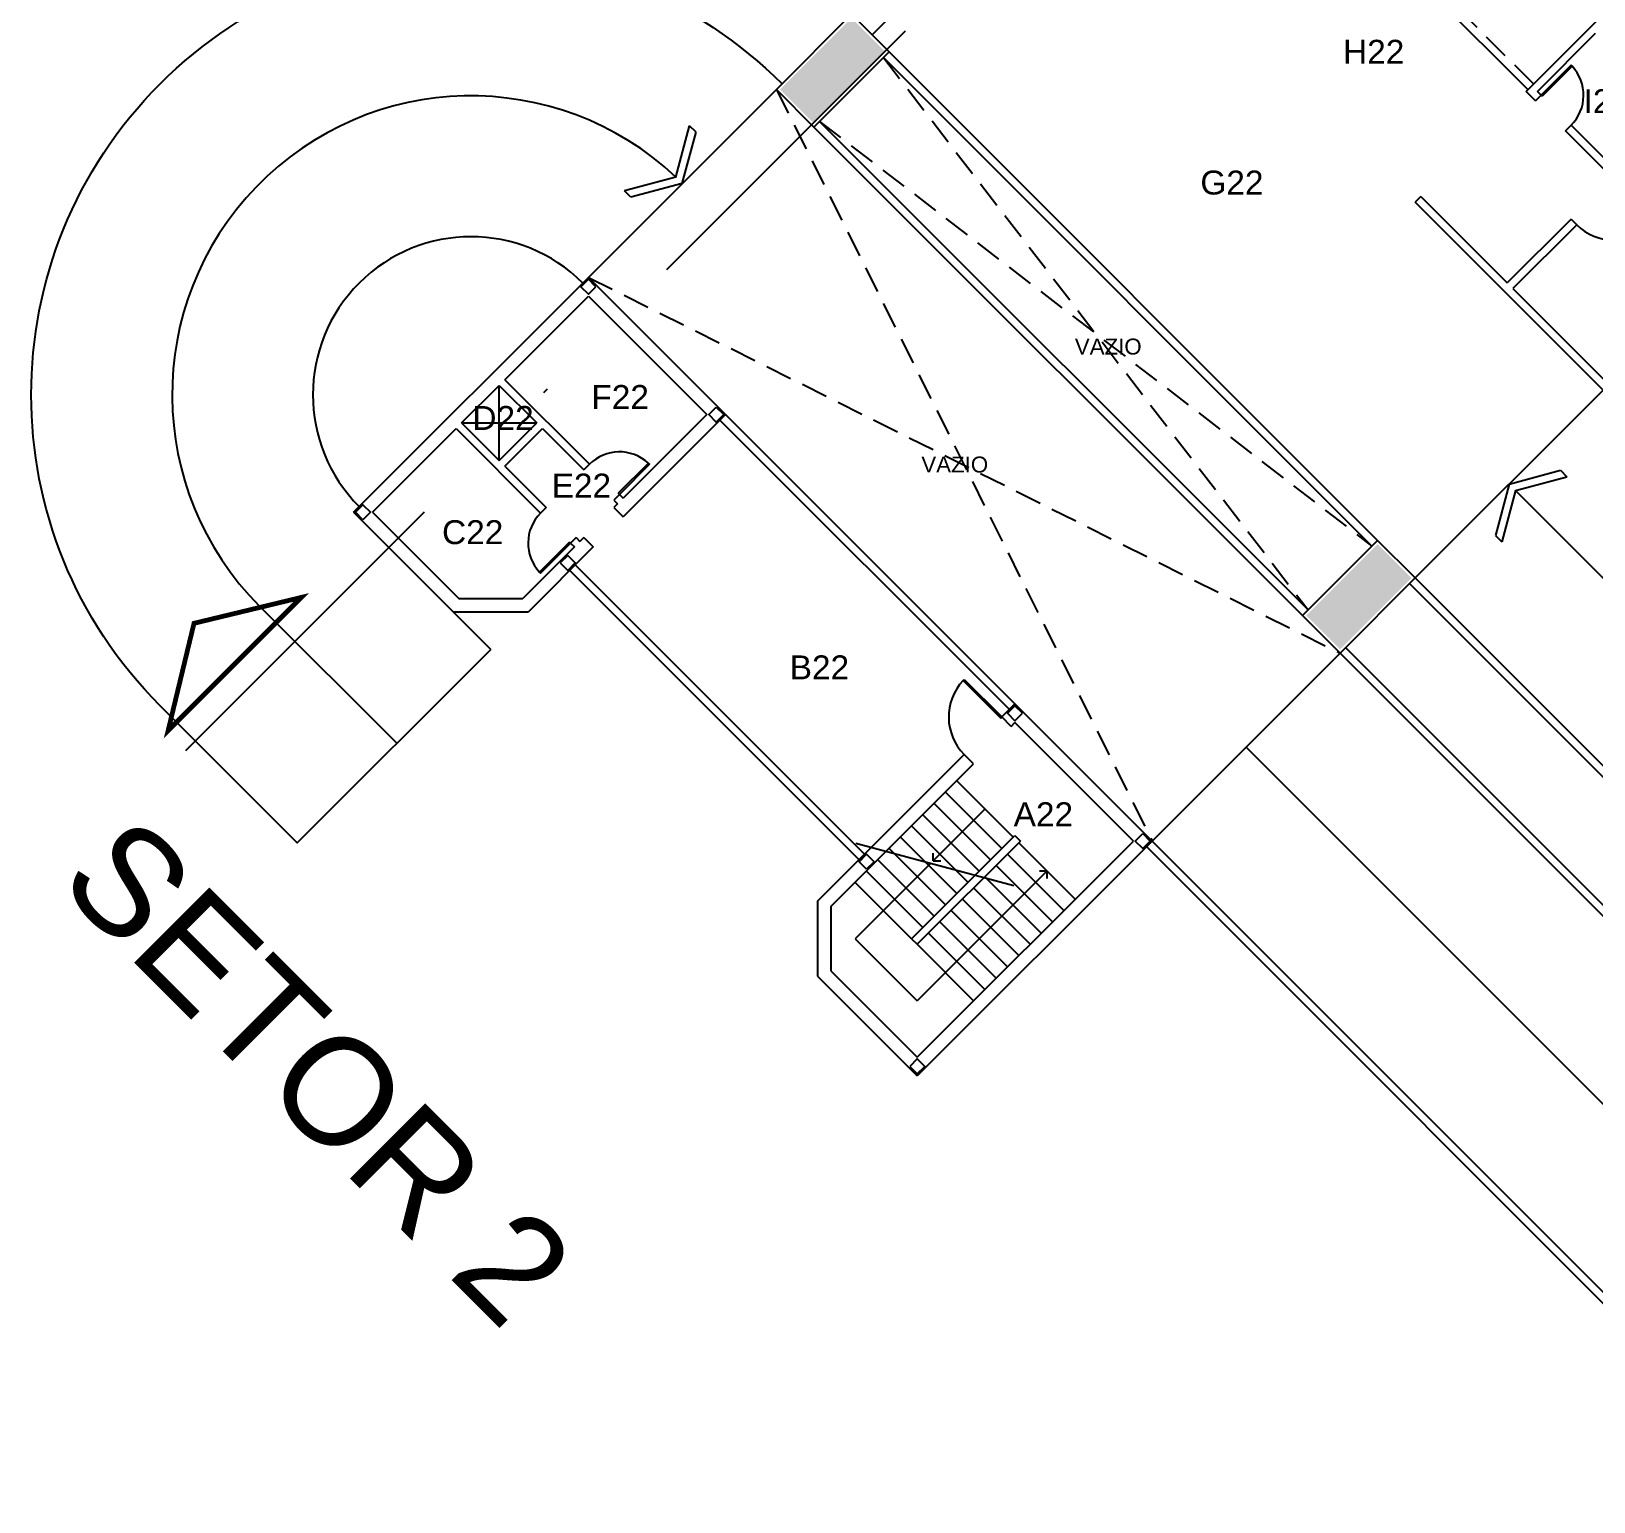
# Model space of a CAD drawing. Extents: x 964 to 1225, y -27 to 210.
# Drawn here: x 1031.78 to 1061.18, y 74.38 to 102.05 of the extents above; entities that cross this region are included whole.
import ezdxf

# ---------------------------------------------------------------- set-up
doc = ezdxf.new("R2010")
doc.units = 0
doc.header["$LTSCALE"] = 2
doc.linetypes.add('DASHDOT2', pattern=[12.7, 6.35, -3.175, 0, -3.175])
doc.linetypes.add('HIDDEN', pattern=[0.375, 0.25, -0.125])
for name, color, linetype in [('01', 1, 'CONTINUOUS'), ('06', 6, 'CONTINUOUS'), ('ARQUIBANCADA-ARY', 2, 'CONTINUOUS'), ('DIVISÓRIAS-ARY', 2, 'CONTINUOUS'), ('ESCADA-ARY', 7, 'CONTINUOUS'), ('HACHURAS-ARY', 9, 'CONTINUOUS'), ('INDIC-CORTE-TBS', 4, 'DASHDOT2'), ('INDICAÇÕES-ARY', 2, 'CONTINUOUS'), ('PAREDE-ALTA-ARY', 1, 'CONTINUOUS'), ('PAREDE-BAIXA-ARY', 2, 'CONTINUOUS'), ('PEÇAS-SANIT-ARY', 7, 'CONTINUOUS'), ('PILARES-PRINC-ARY', 5, 'CONTINUOUS'), ('PILARES-SECUND-ARY', 5, 'CONTINUOUS'), ('RAMPA-ARY', 2, 'CONTINUOUS'), ('RAMPA-INT-ARY', 7, 'CONTINUOUS'), ('RAMPA-PROJ-ARY', 7, 'HIDDEN'), ('TEXTO-PB-COR-ARY', 12, 'CONTINUOUS'), ('TEXTOG-EP-ARY', 11, 'CONTINUOUS')]:
    doc.layers.add(name, color=color, linetype=linetype)
doc.styles.add('ARIAL', font='arial.ttf', dxfattribs={"height": 0.5})

msp = doc.modelspace()

# ---------------------------------------------------------------- hatches: boundary and pattern name
at = {"layer": 'HACHURAS-ARY', "ltscale": 0.5}
for points in [[(1047.85, 101.664), (1047.214, 102.3), (1045.87, 100.956), (1046.507, 100.32)], [(1057.75, 91.764), (1057.113, 92.4), (1055.77, 91.057), (1056.406, 90.421)]]:
    msp.add_hatch(color=256, dxfattribs=at).paths.add_polyline_path(points)

# ---------------------------------------------------------------- linework, layer by layer
at = {"layer": '01', "ltscale": 0.5}
for p, q in [((1040.585, 95.388), (1041.292, 94.681)), ((1040.691, 95.494), (1042.282, 93.903)), ((1039.878, 94.681), (1040.585, 93.974)), ((1039.772, 94.575), (1041.363, 92.984)), ((1041.398, 94.575), (1042.176, 93.797)), ((1040.691, 93.868), (1041.469, 93.09)), ((1042.741, 93.231), (1042.812, 93.161)), ((1042.847, 93.337), (1042.918, 93.267)), ((1041.928, 92.418), (1041.999, 92.347)), ((1042.034, 92.524), (1042.105, 92.453))]:
    msp.add_line(p, q, dxfattribs=at)
at = {"layer": '06', "ltscale": 0.5}
for p, q in [((1048.753, 86.444), (1048.753, 86.584)), ((1048.753, 86.444), (1048.893, 86.444)), ((1050.891, 86.249), (1050.751, 86.249)), ((1050.891, 86.249), (1050.891, 86.109))]:
    msp.add_line(p, q, dxfattribs=at)
at = {"layer": 'ARQUIBANCADA-ARY', "linetype": 'HIDDEN'}
msp.add_line((1060.046, 101.06), (1056.51, 104.596), dxfattribs=at)
at = {"layer": 'DIVISÓRIAS-ARY'}
for p, q in [((1060.755, 101.415), (1060.189, 100.85)), ((1060.776, 101.394), (1060.211, 100.829)), ((1060.776, 101.394), (1060.755, 101.415)), ((1060.189, 100.85), (1060.211, 100.829)), ((1043.392, 93.924), (1042.826, 93.359)), ((1043.413, 93.903), (1042.847, 93.337)), ((1043.392, 93.924), (1043.413, 93.903)), ((1042.847, 93.337), (1042.826, 93.359)), ((1041.342, 91.874), (1041.907, 92.439)), ((1041.363, 91.853), (1041.928, 92.418)), ((1041.928, 92.418), (1041.907, 92.439)), ((1041.342, 91.874), (1041.363, 91.853)), ((1049.314, 89.833), (1049.335, 89.855)), ((1049.314, 89.833), (1050.021, 89.127)), ((1049.335, 89.855), (1050.042, 89.148)), ((1050.021, 89.127), (1050.042, 89.148))]:
    msp.add_line(p, q, dxfattribs=at)
at = {"layer": 'DIVISÓRIAS-ARY', "color": 7, "ltscale": 0.5}
for centre, radius, start, end in [((1042.847, 93.337), 0.8, 47.1491, 135), ((1041.928, 92.418), 0.8, 135, 222.8509), ((1050.042, 89.148), 1, 136.7191, 225)]:
    msp.add_arc(centre, radius, start, end, dxfattribs=at)
at = {"layer": 'ESCADA-ARY', "ltscale": 0.5}
msp.add_line((1040.426, 90.421), (1039.719, 91.128), dxfattribs=at)
at = {"layer": 'INDIC-CORTE-TBS', "ltscale": 0.5}
msp.add_line((1034.687, 88.518), (1136.087, 189.917), dxfattribs=at)
at = {"layer": 'INDIC-CORTE-TBS', "linetype": 'Continuous', "ltscale": 0.5, "const_width": 0.0899}
msp.add_lwpolyline([(1036.86, 91.398), (1034.842, 90.911), (1034.355, 88.893)], close=True, dxfattribs=at)
at = {"layer": 'INDICAÇÕES-ARY', "ltscale": 0.5}
for p, q in [((1040.585, 93.974), (1040.585, 95.388)), ((1039.878, 94.681), (1041.292, 94.681)), ((1048.753, 86.444), (1049.724, 87.415)), ((1048.707, 86.399), (1047.285, 84.976)), ((1050.891, 86.249), (1048.451, 83.809)), ((1047.285, 84.976), (1048.451, 83.809))]:
    msp.add_line(p, q, dxfattribs=at)
at = {"layer": 'INDICAÇÕES-ARY'}
msp.add_line((1047.297, 86.776), (1050.269, 85.98), dxfattribs=at)
at = {"layer": 'PAREDE-ALTA-ARY'}
for p, q in [((1059.906, 100.921), (1063.864, 104.879)), ((1060.119, 100.921), (1061.215, 102.017)), ((1060.083, 100.744), (1059.906, 100.921)), ((1060.083, 100.744), (1060.189, 100.85)), ((1060.189, 100.85), (1060.119, 100.921)), ((1060.649, 100.178), (1060.755, 100.285)), ((1061.639, 99.401), (1060.755, 100.285)), ((1061.533, 99.295), (1060.649, 100.178)), ((1057.927, 98.941), (1057.82, 98.835)), ((1066.905, 89.751), (1057.82, 98.835)), ((1057.927, 98.941), (1059.553, 97.315)), ((1060.755, 98.517), (1059.553, 97.315)), ((1060.755, 98.517), (1060.861, 98.411)), ((1060.861, 98.411), (1059.659, 97.209)), ((1037.845, 93.001), (1042.264, 97.421)), ((1042.264, 97.421), (1044.845, 94.84)), ((1040.691, 95.494), (1042.264, 97.067)), ((1042.264, 97.067), (1044.491, 94.84)), ((1059.659, 97.209), (1066.962, 89.906)), ((1039.878, 94.681), (1040.585, 95.388)), ((1040.585, 93.974), (1041.292, 94.681)), ((1044.845, 94.84), (1042.918, 92.913)), ((1044.491, 94.84), (1042.918, 93.267)), ((1038.198, 93.001), (1039.772, 94.575)), ((1040.691, 93.868), (1041.398, 94.575)), ((1042.282, 93.903), (1042.176, 93.797)), ((1042.847, 93.337), (1042.741, 93.231)), ((1037.845, 93.001), (1039.719, 91.128)), ((1038.198, 93.001), (1039.822, 91.378)), ((1041.469, 93.09), (1041.363, 92.984)), ((1042.812, 93.161), (1042.741, 93.09)), ((1042.741, 93.09), (1042.918, 92.913)), ((1041.999, 92.347), (1041.029, 91.378)), ((1042.352, 92.347), (1041.133, 91.128)), ((1042.034, 92.524), (1041.928, 92.418)), ((1042.176, 92.524), (1042.105, 92.453)), ((1042.176, 92.524), (1042.352, 92.347)), ((1041.911, 91.905), (1047.355, 86.461)), ((1042.017, 92.012), (1047.461, 86.567)), ((1039.822, 91.378), (1041.029, 91.378)), ((1039.719, 91.128), (1041.133, 91.128)), ((1050.042, 89.148), (1050.29, 89.395)), ((1052.871, 86.814), (1050.29, 89.395)), ((1050.219, 88.971), (1050.042, 89.148)), ((1050.219, 88.971), (1050.29, 89.042)), ((1052.517, 86.814), (1050.29, 89.042)), ((1046.577, 85.683), (1049.335, 88.441)), ((1046.827, 85.579), (1049.512, 88.264)), ((1049.512, 88.264), (1049.335, 88.441)), ((1048.345, 84.976), (1050.29, 86.92)), ((1048.451, 82.748), (1052.517, 86.814)), ((1052.871, 86.814), (1048.451, 82.395)), ((1048.451, 84.87), (1050.396, 86.814)), ((1050.29, 86.92), (1050.396, 86.814)), ((1046.577, 85.683), (1046.577, 84.269)), ((1046.827, 85.579), (1046.827, 84.372)), ((1048.345, 84.976), (1048.451, 84.87)), ((1046.577, 84.269), (1048.451, 82.395)), ((1046.827, 84.372), (1048.451, 82.748))]:
    msp.add_line(p, q, dxfattribs=at)
at = {"layer": 'PAREDE-BAIXA-ARY'}
for p, q in [((1047.603, 101.982), (1049.371, 103.75)), ((1057.007, 92.365), (1047.815, 101.557)), ((1057.113, 92.471), (1047.921, 101.664)), ((1055.805, 91.163), (1046.613, 100.355)), ((1055.699, 91.057), (1046.507, 100.249)), ((1044.739, 94.734), (1050.184, 89.289)), ((1044.845, 94.84), (1050.29, 89.395)), ((1068.347, 81.237), (1057.82, 91.764)), ((1057.714, 91.658), (1067.869, 81.504)), ((1052.871, 86.814), (1056.406, 90.35))]:
    msp.add_line(p, q, dxfattribs=at)
at = {"layer": 'PEÇAS-SANIT-ARY', "ltscale": 0.5}
for centre, radius, start, end in [((1060.189, 100.85), 0.8, 315, 42.8509), ((1061.568, 99.118), 1, 225, 313.2809)]:
    msp.add_arc(centre, radius, start, end, dxfattribs=at)
at = {"layer": 'PILARES-PRINC-ARY'}
for points in [[(1046.507, 100.249), (1047.921, 101.664), (1047.214, 102.371), (1045.8, 100.956)], [(1056.406, 90.35), (1057.82, 91.764), (1057.113, 92.471), (1055.699, 91.057)]]:
    msp.add_lwpolyline(points, close=True, dxfattribs=at)
at = {"layer": 'PILARES-SECUND-ARY'}
for points in [[(1042.406, 97.244), (1042.264, 97.386), (1042.123, 97.244), (1042.264, 97.103)], [(1044.668, 94.981), (1044.81, 94.84), (1044.668, 94.699), (1044.527, 94.84)], [(1038.021, 92.86), (1037.88, 93.001), (1038.021, 93.143), (1038.163, 93.001)], [(1041.734, 92.047), (1041.875, 91.905), (1042.017, 92.047), (1041.875, 92.188)], [(1050.431, 89.218), (1050.29, 89.36), (1050.148, 89.218), (1050.29, 89.077)], [(1052.694, 86.956), (1052.835, 86.814), (1052.694, 86.673), (1052.552, 86.814)], [(1047.497, 86.284), (1047.355, 86.425), (1047.497, 86.567), (1047.638, 86.425)], [(1048.31, 82.572), (1048.451, 82.43), (1048.593, 82.572), (1048.451, 82.713)]]:
    msp.add_lwpolyline(points, close=True, dxfattribs=at)
at = {"layer": 'RAMPA-ARY'}
msp.add_line((1057.82, 91.764), (1061.356, 95.3), dxfattribs=at)
for points in [[(1066.933, 79.823), (1056.406, 90.35)], [(1056.512, 90.456), (1066.666, 80.302)]]:
    msp.add_lwpolyline(points, dxfattribs=at)
for points in [[(1067.103, 89.765), (1071.989, 84.879, -1), (1063.291, 76.182), (1052.765, 86.708)], [(1066.905, 89.751), (1071.883, 84.773, -1), (1063.397, 76.288), (1052.871, 86.814)]]:
    msp.add_lwpolyline(points, format="xyb", dxfattribs=at)
at = {"layer": 'RAMPA-INT-ARY'}
for p, q in [((1059.94, 100.954), (1056.404, 104.49)), ((1043.908, 99.309), (1044.166, 100.275)), ((1044.289, 100.153), (1044.166, 100.275)), ((1044.03, 99.187), (1044.289, 100.153)), ((1043.908, 99.309), (1042.942, 99.05)), ((1044.03, 99.187), (1043.064, 98.928)), ((1043.064, 98.928), (1042.942, 99.05)), ((1059.588, 93.532), (1060.554, 93.791)), ((1060.554, 93.791), (1060.677, 93.668)), ((1059.588, 93.532), (1059.329, 92.566)), ((1059.711, 93.409), (1060.677, 93.668)), ((1059.711, 93.409), (1059.452, 92.443)), ((1059.329, 92.566), (1059.452, 92.443)), ((1050.254, 86.885), (1049.194, 87.946)), ((1050.042, 86.673), (1048.982, 87.734)), ((1049.83, 86.461), (1048.769, 87.521)), ((1049.406, 86.036), (1048.345, 87.097)), ((1049.618, 86.249), (1048.557, 87.309)), ((1049.194, 85.824), (1048.133, 86.885)), ((1050.36, 86.779), (1051.421, 85.718)), ((1048.769, 85.4), (1047.709, 86.461)), ((1048.982, 85.612), (1047.921, 86.673)), ((1050.148, 86.567), (1051.209, 85.506)), ((1048.557, 85.188), (1047.497, 86.249)), ((1049.936, 86.355), (1050.997, 85.294)), ((1048.345, 84.976), (1047.285, 86.036)), ((1049.512, 85.93), (1050.573, 84.87)), ((1049.724, 86.143), (1050.785, 85.082)), ((1049.3, 85.718), (1050.36, 84.658)), ((1048.876, 85.294), (1049.936, 84.233)), ((1049.088, 85.506), (1050.148, 84.445)), ((1048.663, 85.082), (1049.724, 84.021)), ((1048.451, 84.87), (1049.512, 83.809))]:
    msp.add_line(p, q, dxfattribs=at)
msp.add_lwpolyline([(1054.638, 88.582), (1065.165, 78.055, 1), (1070.115, 83.005), (1059.711, 93.409)], format="xyb", dxfattribs=at)
at = {"layer": 'RAMPA-PROJ-ARY'}
for p, q in [((1047.815, 101.557), (1055.805, 91.163)), ((1045.8, 100.956), (1052.871, 86.814)), ((1046.613, 100.355), (1057.007, 92.365)), ((1042.264, 97.421), (1056.406, 90.35))]:
    msp.add_line(p, q, dxfattribs=at)
at = {"layer": 'RAMPA-PROJ-ARY', "linetype": 'Continuous'}
msp.add_line((1042.264, 97.421), (1045.8, 100.956), dxfattribs=at)
for points in [[(1040.426, 90.421), (1036.784, 86.779), (1034.203, 89.36, -1), (1045.906, 101.062)], [(1043.908, 99.309, 0.984719), (1036.077, 91.234), (1038.658, 88.653)]]:
    msp.add_lwpolyline(points, format="xyb", dxfattribs=at)
msp.add_arc((1040.054, 95.211), 2.975, 45, 225, dxfattribs=at)

# ---------------------------------------------------------------- texts
at = {"layer": 'TEXTO-PB-COR-ARY', "style": 'ARIAL'}
for s, height, p in [('H22', 0.45, (1056.463, 101.441)), ('I22', 0.45, (1060.99, 100.512)), ('G22', 0.45, (1053.778, 98.98)), ('VAZIO', 0.3, (1051.416, 95.969)), ('F22', 0.45, (1042.319, 94.945)), ('D22', 0.45, (1040.08, 94.55)), ('VAZIO', 0.3, (1048.528, 93.749)), ('E22', 0.45, (1041.572, 93.278)), ('C22', 0.45, (1039.509, 92.401)), ('B22', 0.45, (1046.051, 89.857)), ('A22', 0.45, (1050.265, 87.093))]:
    msp.add_text(s, height=height, dxfattribs=at).set_placement(p)
at = {"layer": 'TEXTOG-EP-ARY', "style": 'ARIAL'}
msp.add_text('SETOR 2', height=2, rotation=315, dxfattribs=at).set_placement((1032.238, 86.004))

doc.saveas('drawing.dxf')
